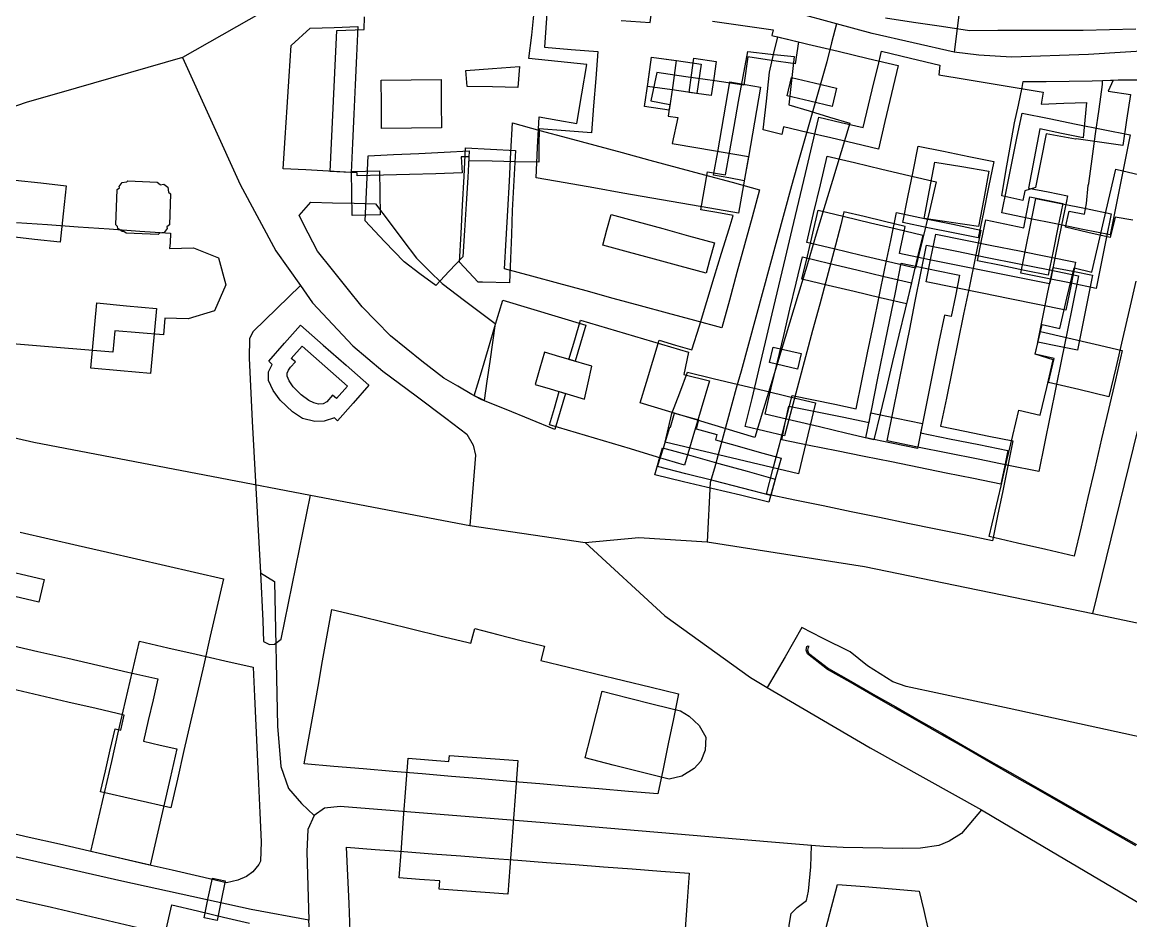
# Model space of a CAD drawing. Header units: metres. Extents: x 2534007 to 2539113, y 1151834 to 1154458.
# Drawn here: x 2538199.9 to 2538377.9, y 1152257.1 to 1152401.4 of the extents above; entities that cross this region are included whole.
import ezdxf

# ---------------------------------------------------------------- set-up
doc = ezdxf.new("R2010")
doc.units = ezdxf.units.M
doc.layers.add('Buildings', color=7, linetype='Continuous')
doc.layers.add('Roads', color=7, linetype='Continuous')

msp = doc.modelspace()

# ---------------------------------------------------------------- linework, layer by layer
at = {"layer": 'Buildings'}
for points in [[(2538284.136, 1152403.596), (2538283.936, 1152400.494), (2538283.735, 1152397.391), (2538288.02, 1152397.051), (2538292.305, 1152396.711), (2538291.959, 1152392.355), (2538291.612, 1152387.999), (2538291.266, 1152383.643), (2538287.075, 1152383.975), (2538282.884, 1152384.306), (2538282.838, 1152381.63), (2538282.791, 1152378.953), (2538279.068, 1152379.017), (2538275.346, 1152379.082), (2538271.623, 1152379.146), (2538271.606, 1152379.811), (2538270.321, 1152379.775), (2538270.5, 1152377.203), (2538266.287, 1152377.085), (2538262.074, 1152376.967), (2538257.861, 1152376.848), (2538253.648, 1152376.73), (2538253.67, 1152377.231), (2538249.325, 1152377.438), (2538249.54, 1152381.971), (2538249.754, 1152386.503), (2538249.969, 1152391.036), (2538250.183, 1152395.568), (2538250.398, 1152400.101), (2538254.761, 1152400.228), (2538254.853, 1152402.251)], [(2538296.023, 1152401.677), (2538300.695, 1152401.392), (2538300.919, 1152402.965)], [(2538310.675, 1152401.575), (2538315.552, 1152400.88), (2538320.43, 1152400.185), (2538320.213, 1152399.278), (2538324.494, 1152398.261), (2538323.99, 1152394.73), (2538320.175, 1152395.286), (2538316.361, 1152395.842), (2538315.719, 1152391.324), (2538311.057, 1152391.988), (2538306.395, 1152392.653), (2538301.733, 1152393.317), (2538300.797, 1152388.815), (2538303.865, 1152388.177), (2538303.598, 1152386.312), (2538305.106, 1152386.096), (2538304.247, 1152381.964), (2538308.324, 1152381.251), (2538312.402, 1152380.538), (2538316.479, 1152379.825), (2538315.685, 1152375.28), (2538314.89, 1152370.735), (2538310.245, 1152371.547), (2538305.599, 1152372.36), (2538300.954, 1152373.172), (2538296.308, 1152373.985), (2538291.663, 1152374.797), (2538287.017, 1152375.61), (2538282.372, 1152376.422), (2538282.616, 1152381.307), (2538282.859, 1152386.193), (2538285.877, 1152385.682), (2538288.894, 1152385.172), (2538289.719, 1152389.888), (2538290.544, 1152394.604), (2538285.885, 1152395.086), (2538281.225, 1152395.568), (2538281.675, 1152399.31), (2538282.008, 1152402.531)], [(2538378.648, 1152400.271), (2538374.418, 1152400.187), (2538370.188, 1152400.103), (2538365.626, 1152400.089), (2538361.064, 1152400.074), (2538356.502, 1152400.06), (2538351.94, 1152400.045), (2538347.452, 1152400.713), (2538342.963, 1152401.38), (2538338.475, 1152402.048)], [(2538378.167, 1152369.622), (2538375.329, 1152370.132), (2538374.557, 1152366.834), (2538370.969, 1152367.674), (2538367.381, 1152368.513), (2538367.977, 1152371.062), (2538370.415, 1152370.583), (2538370.749, 1152372.289), (2538371.028, 1152375.192), (2538371.091, 1152375.512), (2538371.644, 1152379.489), (2538372.197, 1152383.465), (2538372.749, 1152387.442), (2538373.302, 1152391.419), (2538373.305, 1152392.049), (2538375.848, 1152392.143), (2538380.23, 1152392.15)], [(2538378.675, 1152359.818), (2538377.59, 1152355.186), (2538376.506, 1152350.554), (2538375.421, 1152345.921), (2538374.337, 1152341.289), (2538369.494, 1152342.426), (2538364.651, 1152343.563), (2538365.549, 1152347.396), (2538362.499, 1152348.11), (2538363.042, 1152350.427), (2538363.642, 1152352.887), (2538366.464, 1152352.226), (2538367.603, 1152357.09), (2538368.741, 1152361.955), (2538371.591, 1152361.288), (2538372.558, 1152365.419), (2538373.526, 1152369.55), (2538374.493, 1152373.68), (2538375.46, 1152377.811), (2538380.231, 1152376.694)], [(2538198.981, 1152369.269), (2538203.926, 1152368.922), (2538208.871, 1152368.575), (2538213.816, 1152368.229), (2538218.761, 1152367.882), (2538223.706, 1152367.535), (2538223.605, 1152365.989), (2538223.605, 1152365.989), (2538223.534, 1152365.093), (2538227.389, 1152365.18), (2538231.4, 1152363.566), (2538232.558, 1152359.261), (2538230.723, 1152355.069), (2538226.518, 1152353.793), (2538222.748, 1152353.873), (2538222.563, 1152351.226), (2538218.647, 1152351.543), (2538214.73, 1152351.86), (2538214.446, 1152348.411), (2538209.927, 1152348.785), (2538205.407, 1152349.16), (2538200.888, 1152349.534), (2538196.368, 1152349.908)], [(2538199.567, 1152319.547), (2538204.227, 1152318.474), (2538208.887, 1152317.402), (2538213.547, 1152316.329), (2538218.208, 1152315.256), (2538222.868, 1152314.183), (2538227.528, 1152313.111), (2538232.188, 1152312.038), (2538232.188, 1152312.038), (2538231.13, 1152307.442), (2538230.072, 1152302.846), (2538229.014, 1152298.25), (2538227.956, 1152293.654), (2538226.898, 1152289.057), (2538225.84, 1152284.461), (2538224.782, 1152279.865), (2538223.724, 1152275.269), (2538219.967, 1152276.134), (2538216.211, 1152276.998), (2538212.454, 1152277.863), (2538213.229, 1152281.23), (2538214.004, 1152284.598), (2538214.779, 1152287.965), (2538215.708, 1152287.751), (2538216.266, 1152290.175), (2538211.729, 1152291.219), (2538207.192, 1152292.264), (2538202.656, 1152293.308), (2538198.119, 1152294.353)], [(2538197.569, 1152301.508), (2538202.387, 1152300.399), (2538207.205, 1152299.29), (2538212.023, 1152298.181), (2538216.841, 1152297.072), (2538221.659, 1152295.963), (2538220.891, 1152292.629), (2538220.124, 1152289.295), (2538219.356, 1152285.961), (2538222.034, 1152285.345), (2538224.711, 1152284.729), (2538224.711, 1152284.729), (2538223.637, 1152280.063), (2538222.563, 1152275.397), (2538221.488, 1152270.73), (2538220.414, 1152266.064), (2538215.558, 1152267.182), (2538210.701, 1152268.3), (2538205.845, 1152269.418), (2538200.989, 1152270.536), (2538196.133, 1152271.654)], [(2538378.675, 1152269.178), (2538374.778, 1152271.407), (2538370.881, 1152273.636), (2538366.984, 1152275.864), (2538363.087, 1152278.093), (2538359.19, 1152280.322), (2538355.293, 1152282.551), (2538351.396, 1152284.779), (2538347.499, 1152287.008), (2538343.602, 1152289.237), (2538339.996, 1152291.302), (2538336.39, 1152293.366), (2538332.783, 1152295.431), (2538329.177, 1152297.495), (2538325.958, 1152299.996), (2538325.743, 1152300.579), (2538325.836, 1152301.163), (2538326.053, 1152301.292), (2538326.161, 1152301.112), (2538326.028, 1152301.033), (2538325.958, 1152300.601), (2538326.134, 1152300.125), (2538329.294, 1152297.669), (2538332.897, 1152295.607), (2538336.5, 1152293.544), (2538340.103, 1152291.482), (2538343.706, 1152289.419), (2538347.6, 1152287.192), (2538351.494, 1152284.965), (2538355.387, 1152282.738), (2538359.281, 1152280.511), (2538363.175, 1152278.284), (2538367.069, 1152276.057), (2538370.962, 1152273.83), (2538374.856, 1152271.603), (2538378.75, 1152269.376)], [(2538252.543, 1152255.406), (2538252.344, 1152259.919), (2538252.145, 1152264.433), (2538251.946, 1152268.946), (2538256.532, 1152268.598), (2538261.118, 1152268.251), (2538265.704, 1152267.903), (2538270.289, 1152267.555), (2538274.875, 1152267.208), (2538279.461, 1152266.86), (2538284.047, 1152266.512), (2538288.633, 1152266.165), (2538293.219, 1152265.817), (2538297.804, 1152265.469), (2538302.39, 1152265.122), (2538306.976, 1152264.774), (2538306.976, 1152264.774), (2538306.637, 1152260.304), (2538306.298, 1152255.833)], [(2538328.326, 1152253.6), (2538329.539, 1152258.291), (2538330.753, 1152262.981), (2538335.136, 1152262.619), (2538339.518, 1152262.256), (2538343.901, 1152261.894), (2538344.613, 1152258.795), (2538345.324, 1152255.696)], [(2538195.444, 1152261.428), (2538200.005, 1152260.366), (2538204.566, 1152259.305), (2538209.127, 1152258.244), (2538213.689, 1152257.182), (2538218.25, 1152256.121)], [(2538222.811, 1152255.059), (2538223.886, 1152259.68), (2538228.044, 1152258.712), (2538232.203, 1152257.744), (2538236.361, 1152256.776)]]:
    msp.add_lwpolyline(points, dxfattribs=at)
for points in [[(2538253.781, 1152400.714), (2538253.559, 1152396.028), (2538253.338, 1152391.342), (2538253.116, 1152386.655), (2538252.895, 1152381.969), (2538252.673, 1152377.283), (2538249.045, 1152377.485), (2538245.418, 1152377.686), (2538241.79, 1152377.888), (2538242.104, 1152382.836), (2538242.418, 1152387.784), (2538242.731, 1152392.732), (2538243.045, 1152397.68), (2538246.09, 1152400.441), (2538249.936, 1152400.578), (2538253.781, 1152400.714)], [(2538340.519, 1152394.449), (2538339.454, 1152389.971), (2538338.388, 1152385.493), (2538337.323, 1152381.015), (2538333.52, 1152381.919), (2538329.717, 1152382.824), (2538325.913, 1152383.728), (2538322.11, 1152384.632), (2538321.818, 1152383.398), (2538318.835, 1152384.108), (2538319.34, 1152388.756), (2538319.845, 1152393.403), (2538320.516, 1152396.225), (2538321.187, 1152399.047), (2538326.02, 1152397.898), (2538330.853, 1152396.748), (2538335.686, 1152395.599), (2538340.519, 1152394.449)], [(2538332.74, 1152385.198), (2538331.355, 1152380.609), (2538329.97, 1152376.021), (2538328.585, 1152371.432), (2538327.2, 1152366.844), (2538325.815, 1152362.255), (2538324.429, 1152357.667), (2538323.044, 1152353.078), (2538321.659, 1152348.49), (2538320.274, 1152343.901), (2538318.889, 1152339.313), (2538317.504, 1152334.724), (2538312.904, 1152336.113), (2538308.304, 1152337.501), (2538303.703, 1152338.89), (2538299.103, 1152340.278), (2538300.117, 1152343.637), (2538301.131, 1152346.997), (2538302.145, 1152350.356), (2538304.773, 1152349.572), (2538307.401, 1152348.789), (2538308.591, 1152352.676), (2538309.78, 1152356.563), (2538310.97, 1152360.451), (2538312.159, 1152364.338), (2538313.349, 1152368.225), (2538314.009, 1152370.381), (2538311.409, 1152370.836), (2538308.809, 1152371.291), (2538309.344, 1152374.344), (2538309.878, 1152377.398), (2538312.796, 1152376.886), (2538313.476, 1152380.774), (2538314.156, 1152384.661), (2538314.891, 1152388.678), (2538315.625, 1152392.694), (2538316.36, 1152396.711), (2538320.083, 1152396.303), (2538323.805, 1152395.894), (2538323.366, 1152392.027), (2538322.926, 1152388.16), (2538326.197, 1152387.173), (2538329.469, 1152386.185), (2538332.74, 1152385.198)], [(2538304.874, 1152395.249), (2538304.307, 1152391.275), (2538303.74, 1152387.301), (2538299.795, 1152387.865), (2538300.362, 1152391.838), (2538300.929, 1152395.811), (2538304.874, 1152395.249)], [(2538308.858, 1152394.681), (2538308.185, 1152389.965), (2538304.221, 1152390.531), (2538300.256, 1152391.096), (2538300.93, 1152395.811), (2538304.894, 1152395.246), (2538308.858, 1152394.681)], [(2538311.284, 1152395.115), (2538310.894, 1152392.375), (2538310.503, 1152389.634), (2538306.929, 1152390.144), (2538307.32, 1152392.885), (2538307.711, 1152395.625), (2538311.284, 1152395.115)], [(2538363.789, 1152390.204), (2538363.466, 1152388.241), (2538367.1, 1152388.391), (2538370.734, 1152388.54), (2538370.469, 1152385.704), (2538370.203, 1152382.869), (2538366.727, 1152383.57), (2538363.251, 1152384.271), (2538362.344, 1152379.528), (2538361.438, 1152374.785), (2538364.558, 1152374.155), (2538367.678, 1152373.525), (2538367.511, 1152372.703), (2538366.671, 1152368.539), (2538365.83, 1152364.374), (2538364.99, 1152360.21), (2538364.824, 1152359.388), (2538360.003, 1152360.361), (2538355.182, 1152361.334), (2538350.362, 1152362.307), (2538345.541, 1152363.28), (2538340.72, 1152364.253), (2538340.886, 1152365.076), (2538341.603, 1152368.633), (2538338.328, 1152369.412), (2538335.053, 1152370.192), (2538331.778, 1152370.971), (2538331.275, 1152368.856), (2538330.151, 1152364.624), (2538329.026, 1152360.392), (2538327.901, 1152356.16), (2538326.777, 1152351.928), (2538325.653, 1152347.696), (2538324.528, 1152343.464), (2538323.404, 1152339.232), (2538322.279, 1152335), (2538319.122, 1152335.752), (2538315.964, 1152336.503), (2538317.039, 1152341.019), (2538318.113, 1152345.535), (2538319.188, 1152350.051), (2538320.263, 1152354.567), (2538321.337, 1152359.083), (2538322.412, 1152363.599), (2538323.486, 1152368.115), (2538324.561, 1152372.631), (2538325.636, 1152377.147), (2538326.71, 1152381.663), (2538327.785, 1152386.179), (2538331.347, 1152385.331), (2538334.908, 1152384.483), (2538335.764, 1152388.079), (2538336.62, 1152391.676), (2538337.223, 1152394.211), (2538337.826, 1152396.745), (2538342.5, 1152395.633), (2538347.174, 1152394.52), (2538347.05, 1152392.956), (2538351.235, 1152392.268), (2538355.42, 1152391.58), (2538359.604, 1152390.892), (2538363.789, 1152390.204)], [(2538279.695, 1152394.303), (2538279.443, 1152390.953), (2538275.372, 1152391.024), (2538271.3, 1152391.094), (2538271.11, 1152393.668), (2538275.403, 1152393.986), (2538279.695, 1152394.303)], [(2538267.193, 1152384.44), (2538262.386, 1152384.399), (2538257.579, 1152384.358), (2538257.546, 1152388.245), (2538257.513, 1152392.131), (2538262.319, 1152392.173), (2538267.125, 1152392.214), (2538267.159, 1152388.327), (2538267.193, 1152384.44)], [(2538330.606, 1152390.796), (2538329.91, 1152387.871), (2538326.296, 1152388.73), (2538322.683, 1152389.59), (2538323.379, 1152392.516), (2538326.993, 1152391.656), (2538330.606, 1152390.796)], [(2538377.783, 1152389.807), (2538377.174, 1152385.701), (2538376.565, 1152381.594), (2538372.828, 1152382.149), (2538369.091, 1152382.703), (2538368.99, 1152382.629), (2538364.253, 1152383.476), (2538363.406, 1152379.17), (2538362.559, 1152374.864), (2538360.842, 1152374.355), (2538360.526, 1152372.786), (2538357.12, 1152373.551), (2538357.806, 1152377.446), (2538358.491, 1152381.342), (2538359.177, 1152385.237), (2538359.802, 1152388.083), (2538360.427, 1152390.929), (2538360.568, 1152391.874), (2538364.254, 1152391.912), (2538367.941, 1152391.95), (2538371.627, 1152391.988), (2538375.044, 1152392.114), (2538374.226, 1152390.334), (2538377.783, 1152389.807)], [(2538318.429, 1152390.972), (2538317.773, 1152387.221), (2538317.117, 1152383.47), (2538316.461, 1152379.719), (2538315.805, 1152375.968), (2538313.342, 1152376.399), (2538310.879, 1152376.829), (2538311.535, 1152380.58), (2538312.191, 1152384.331), (2538312.846, 1152388.081), (2538313.502, 1152391.832), (2538315.966, 1152391.402), (2538318.429, 1152390.972)], [(2538377.751, 1152383.308), (2538376.942, 1152379.301), (2538376.134, 1152375.294), (2538375.325, 1152371.287), (2538374.516, 1152367.28), (2538370.175, 1152368.156), (2538365.833, 1152369.033), (2538361.492, 1152369.909), (2538357.151, 1152370.785), (2538357.96, 1152374.792), (2538358.769, 1152378.799), (2538359.577, 1152382.806), (2538360.386, 1152386.813), (2538364.727, 1152385.937), (2538369.068, 1152385.061), (2538373.41, 1152384.184), (2538377.751, 1152383.308)], [(2538318.246, 1152374.523), (2538317.039, 1152370.085), (2538315.831, 1152365.646), (2538314.624, 1152361.208), (2538313.416, 1152356.769), (2538312.209, 1152352.331), (2538307.849, 1152353.517), (2538303.489, 1152354.703), (2538299.129, 1152355.889), (2538294.769, 1152357.075), (2538290.409, 1152358.261), (2538286.049, 1152359.447), (2538281.689, 1152360.633), (2538277.329, 1152361.819), (2538277.582, 1152366.501), (2538277.835, 1152371.184), (2538278.089, 1152375.866), (2538278.342, 1152380.549), (2538278.595, 1152385.231), (2538283.001, 1152384.041), (2538287.406, 1152382.851), (2538291.812, 1152381.662), (2538296.218, 1152380.472), (2538300.623, 1152379.282), (2538305.029, 1152378.092), (2538309.435, 1152376.903), (2538313.84, 1152375.713), (2538318.246, 1152374.523)], [(2538278.557, 1152371.206), (2538278.402, 1152367.327), (2538278.246, 1152363.448), (2538278.091, 1152359.569), (2538273.747, 1152359.654), (2538273.051, 1152359.691), (2538270.077, 1152362.877), (2538270.322, 1152367.465), (2538270.567, 1152372.052), (2538270.812, 1152376.64), (2538271.057, 1152381.227), (2538275.061, 1152381.014), (2538279.066, 1152380.8), (2538278.811, 1152376.003), (2538278.557, 1152371.206)], [(2538355.864, 1152379.04), (2538355.029, 1152374.949), (2538354.194, 1152370.859), (2538353.359, 1152366.768), (2538349.316, 1152367.593), (2538345.274, 1152368.419), (2538341.231, 1152369.244), (2538342.067, 1152373.335), (2538342.902, 1152377.425), (2538343.738, 1152381.516), (2538347.78, 1152380.691), (2538351.822, 1152379.865), (2538355.864, 1152379.04)], [(2538270.605, 1152363.716), (2538268.44, 1152361.423), (2538266.274, 1152359.13), (2538263.733, 1152361.028), (2538261.192, 1152362.925), (2538258.064, 1152366.226), (2538254.935, 1152369.526), (2538255.095, 1152373.003), (2538255.254, 1152376.481), (2538255.414, 1152379.958), (2538259.475, 1152380.157), (2538263.536, 1152380.357), (2538267.596, 1152380.556), (2538271.657, 1152380.755), (2538271.394, 1152376.495), (2538271.131, 1152372.236), (2538270.868, 1152367.976), (2538270.605, 1152363.716)], [(2538346.609, 1152375.76), (2538345.509, 1152371.138), (2538344.409, 1152366.517), (2538343.309, 1152361.895), (2538338.939, 1152362.935), (2538334.57, 1152363.975), (2538330.2, 1152365.014), (2538325.83, 1152366.054), (2538326.93, 1152370.676), (2538328.03, 1152375.297), (2538329.13, 1152379.919), (2538333.5, 1152378.879), (2538337.87, 1152377.84), (2538342.239, 1152376.8), (2538346.609, 1152375.76)], [(2538355.075, 1152377.493), (2538354.233, 1152373.046), (2538353.39, 1152368.599), (2538349.035, 1152369.25), (2538344.68, 1152369.901), (2538345.523, 1152374.431), (2538346.366, 1152378.961), (2538350.721, 1152378.227), (2538355.075, 1152377.493)], [(2538206.93, 1152375.161), (2538206.44, 1152370.629), (2538205.949, 1152366.096), (2538201.869, 1152366.538), (2538197.789, 1152366.98), (2538198.28, 1152371.513), (2538198.77, 1152376.045), (2538202.85, 1152375.603), (2538206.93, 1152375.161)], [(2538222.018, 1152375.359), (2538222.05, 1152375.321), (2538222.588, 1152375.409), (2538223.25, 1152374.93), (2538223.383, 1152374.15), (2538223.694, 1152373.855), (2538223.503, 1152368.9), (2538223.088, 1152368.543), (2538223.126, 1152368.301), (2538222.648, 1152367.639), (2538221.911, 1152367.516), (2538221.7, 1152367.353), (2538219.136, 1152367.452), (2538216.571, 1152367.55), (2538216.204, 1152367.829), (2538216.11, 1152367.835), (2538215.899, 1152367.803), (2538215.236, 1152368.281), (2538215.173, 1152368.636), (2538214.915, 1152368.856), (2538215.024, 1152371.693), (2538215.134, 1152374.531), (2538215.48, 1152374.82), (2538215.451, 1152375.009), (2538215.93, 1152375.671), (2538216.611, 1152375.783), (2538216.659, 1152375.8), (2538216.824, 1152375.931), (2538221.57, 1152375.75), (2538222.018, 1152375.359)], [(2538257.346, 1152370.473), (2538252.866, 1152370.39), (2538252.8, 1152373.929), (2538252.735, 1152377.467), (2538257.214, 1152377.55), (2538257.28, 1152374.012), (2538257.346, 1152370.473)], [(2538274.933, 1152346.919), (2538274.487, 1152343.8), (2538274.041, 1152340.68), (2538272.085, 1152341.621), (2538269.835, 1152342.95), (2538267.584, 1152344.279), (2538264.036, 1152346.973), (2538261.513, 1152349.021), (2538258.99, 1152351.069), (2538256.723, 1152353.392), (2538254.456, 1152355.714), (2538252.065, 1152358.696), (2538249.675, 1152361.679), (2538247.284, 1152364.661), (2538245.802, 1152367.531), (2538244.32, 1152370.4), (2538246.228, 1152372.513), (2538249.692, 1152372.425), (2538253.155, 1152372.337), (2538256.619, 1152372.249), (2538258.798, 1152369.344), (2538260.977, 1152366.439), (2538263.156, 1152363.534), (2538265.217, 1152361.502), (2538267.278, 1152359.47), (2538270.894, 1152356.732), (2538274.51, 1152353.993), (2538275.805, 1152353.061), (2538275.369, 1152349.99), (2538274.933, 1152346.919)], [(2538366.922, 1152372.312), (2538366.148, 1152368.474), (2538365.373, 1152364.637), (2538364.599, 1152360.799), (2538360.81, 1152361.564), (2538357.021, 1152362.329), (2538353.232, 1152363.094), (2538353.894, 1152366.375), (2538354.556, 1152369.656), (2538357.611, 1152369.04), (2538360.665, 1152368.424), (2538361.165, 1152370.898), (2538361.664, 1152373.372), (2538364.293, 1152372.842), (2538366.922, 1152372.312)], [(2538374.719, 1152370.661), (2538373.913, 1152366.667), (2538373.106, 1152362.673), (2538372.3, 1152358.679), (2538368.258, 1152359.495), (2538364.215, 1152360.31), (2538360.173, 1152361.126), (2538360.979, 1152365.12), (2538361.785, 1152369.115), (2538362.591, 1152373.109), (2538366.634, 1152372.293), (2538370.676, 1152371.477), (2538374.719, 1152370.661)], [(2538310.24, 1152363.171), (2538309.673, 1152361.098), (2538305.522, 1152362.229), (2538301.371, 1152363.361), (2538297.22, 1152364.492), (2538293.069, 1152365.623), (2538293.737, 1152368.076), (2538294.406, 1152370.529), (2538298.557, 1152369.398), (2538302.708, 1152368.267), (2538306.859, 1152367.135), (2538311.01, 1152366.004), (2538310.24, 1152363.171)], [(2538353.79, 1152368.049), (2538352.864, 1152363.552), (2538351.939, 1152359.055), (2538351.013, 1152354.558), (2538350.087, 1152350.06), (2538349.161, 1152345.563), (2538348.236, 1152341.066), (2538347.31, 1152336.569), (2538351.186, 1152335.771), (2538355.061, 1152334.974), (2538358.937, 1152334.176), (2538358.112, 1152330.17), (2538357.288, 1152326.164), (2538356.464, 1152322.157), (2538355.639, 1152318.151), (2538351.106, 1152319.084), (2538346.574, 1152320.017), (2538342.041, 1152320.95), (2538337.509, 1152321.883), (2538332.976, 1152322.816), (2538328.443, 1152323.749), (2538323.911, 1152324.682), (2538319.378, 1152325.615), (2538320.406, 1152329.579), (2538321.435, 1152333.544), (2538322.464, 1152337.508), (2538323.492, 1152341.472), (2538326.911, 1152340.768), (2538330.331, 1152340.064), (2538333.75, 1152339.36), (2538334.676, 1152343.857), (2538335.601, 1152348.354), (2538336.527, 1152352.851), (2538337.453, 1152357.349), (2538338.379, 1152361.846), (2538339.304, 1152366.343), (2538340.23, 1152370.84), (2538344.75, 1152369.91), (2538349.27, 1152368.979), (2538353.79, 1152368.049)], [(2538344.449, 1152367.218), (2538343.573, 1152363.535), (2538342.696, 1152359.853), (2538341.82, 1152356.17), (2538337.627, 1152357.168), (2538333.435, 1152358.165), (2538329.242, 1152359.163), (2538325.049, 1152360.16), (2538325.925, 1152363.843), (2538326.802, 1152367.526), (2538327.678, 1152371.209), (2538331.871, 1152370.211), (2538336.064, 1152369.214), (2538340.256, 1152368.216), (2538344.449, 1152367.218)], [(2538368.983, 1152362.868), (2538368.207, 1152359.025), (2538367.431, 1152355.181), (2538362.943, 1152356.087), (2538358.455, 1152356.993), (2538353.967, 1152357.898), (2538349.479, 1152358.804), (2538344.991, 1152359.71), (2538345.767, 1152363.553), (2538346.543, 1152367.396), (2538351.031, 1152366.49), (2538355.519, 1152365.585), (2538360.007, 1152364.679), (2538364.495, 1152363.774), (2538368.983, 1152362.868)], [(2538369.431, 1152360.705), (2538368.525, 1152356.215), (2538367.618, 1152351.724), (2538366.712, 1152347.234), (2538365.805, 1152342.744), (2538364.899, 1152338.254), (2538363.992, 1152333.763), (2538363.086, 1152329.273), (2538358.214, 1152330.256), (2538353.342, 1152331.24), (2538348.469, 1152332.223), (2538343.597, 1152333.207), (2538338.725, 1152334.19), (2538339.631, 1152338.68), (2538340.538, 1152343.171), (2538341.444, 1152347.661), (2538342.35, 1152352.152), (2538343.256, 1152356.642), (2538344.163, 1152361.133), (2538345.069, 1152365.623), (2538349.941, 1152364.639), (2538354.814, 1152363.656), (2538359.686, 1152362.672), (2538364.559, 1152361.689), (2538369.431, 1152360.705)], [(2538342.621, 1152359.565), (2538341.621, 1152355.361), (2538340.62, 1152351.157), (2538339.62, 1152346.953), (2538338.62, 1152342.748), (2538337.619, 1152338.544), (2538336.619, 1152334.34), (2538332.248, 1152335.38), (2538327.877, 1152336.42), (2538323.506, 1152337.46), (2538319.135, 1152338.5), (2538320.136, 1152342.704), (2538321.136, 1152346.908), (2538322.137, 1152351.113), (2538323.137, 1152355.317), (2538324.138, 1152359.521), (2538325.138, 1152363.725), (2538329.509, 1152362.685), (2538333.88, 1152361.645), (2538338.25, 1152360.605), (2538342.621, 1152359.565)], [(2538350.361, 1152360.815), (2538349.689, 1152357.494), (2538349.016, 1152354.173), (2538347.919, 1152354.395), (2538347.052, 1152350.112), (2538346.185, 1152345.829), (2538345.317, 1152341.547), (2538344.45, 1152337.264), (2538343.583, 1152332.981), (2538339.45, 1152333.818), (2538335.316, 1152334.655), (2538336.263, 1152339.331), (2538337.21, 1152344.007), (2538338.158, 1152348.683), (2538339.105, 1152353.358), (2538340.052, 1152358.034), (2538340.999, 1152362.71), (2538345.132, 1152361.873), (2538349.264, 1152361.036), (2538350.361, 1152360.815)], [(2538371.7, 1152360.774), (2538370.89, 1152356.763), (2538370.081, 1152352.751), (2538369.271, 1152348.74), (2538366.102, 1152349.38), (2538362.933, 1152350.019), (2538363.742, 1152354.03), (2538364.552, 1152358.042), (2538365.361, 1152362.053), (2538368.531, 1152361.414), (2538371.7, 1152360.774)], [(2538221.44, 1152355.455), (2538221.12, 1152351.969), (2538220.799, 1152348.484), (2538220.479, 1152344.998), (2538215.68, 1152345.439), (2538210.88, 1152345.879), (2538211.2, 1152349.365), (2538211.52, 1152352.85), (2538211.84, 1152356.336), (2538216.64, 1152355.895), (2538221.44, 1152355.455)], [(2538290.384, 1152352.783), (2538289.518, 1152349.88), (2538288.651, 1152346.976), (2538286.201, 1152347.707), (2538283.75, 1152348.438), (2538282.977, 1152345.847), (2538282.204, 1152343.255), (2538284.655, 1152342.524), (2538287.106, 1152341.794), (2538286.248, 1152338.914), (2538285.389, 1152336.034), (2538281.475, 1152337.621), (2538277.56, 1152339.209), (2538273.646, 1152340.796), (2538272.445, 1152341.431), (2538273.589, 1152345.266), (2538274.732, 1152349.1), (2538275.876, 1152352.935), (2538277.019, 1152356.769), (2538281.474, 1152355.44), (2538285.929, 1152354.112), (2538290.384, 1152352.783)], [(2538239.433, 1152345.258), (2538239.986, 1152346.474), (2538239.47, 1152347.016), (2538242.004, 1152349.905), (2538244.538, 1152352.793), (2538248.209, 1152349.572), (2538251.88, 1152346.351), (2538255.551, 1152343.13), (2538253.033, 1152340.26), (2538250.515, 1152337.39), (2538249.999, 1152337.865), (2538248.363, 1152337.365), (2538246.874, 1152337.32), (2538244.899, 1152337.805), (2538243.294, 1152338.861), (2538241.276, 1152340.713), (2538240.19, 1152342.263), (2538239.439, 1152343.891), (2538239.433, 1152345.258)], [(2538310.239, 1152343.836), (2538308.894, 1152339.325), (2538307.549, 1152334.815), (2538306.204, 1152330.304), (2538301.866, 1152331.597), (2538297.529, 1152332.89), (2538293.191, 1152334.184), (2538288.854, 1152335.477), (2538284.516, 1152336.77), (2538285.31, 1152339.432), (2538286.103, 1152342.094), (2538290.161, 1152340.883), (2538290.743, 1152343.531), (2538291.325, 1152346.178), (2538287.648, 1152347.275), (2538288.59, 1152350.435), (2538289.531, 1152353.595), (2538293.853, 1152352.307), (2538298.175, 1152351.018), (2538302.498, 1152349.73), (2538306.82, 1152348.441), (2538306.085, 1152344.824), (2538310.239, 1152343.836)], [(2538376.483, 1152348.69), (2538375.379, 1152343.973), (2538374.274, 1152339.255), (2538373.17, 1152334.538), (2538372.065, 1152329.82), (2538370.961, 1152325.103), (2538369.856, 1152320.385), (2538368.752, 1152315.668), (2538364.21, 1152316.731), (2538359.668, 1152317.794), (2538355.126, 1152318.857), (2538356.076, 1152322.912), (2538357.025, 1152326.968), (2538357.975, 1152331.023), (2538358.924, 1152335.079), (2538359.874, 1152339.134), (2538363.314, 1152338.329), (2538364.35, 1152342.754), (2538365.386, 1152347.179), (2538362.496, 1152348.092), (2538363.374, 1152351.759), (2538367.744, 1152350.736), (2538372.113, 1152349.713), (2538376.483, 1152348.69)], [(2538252.103, 1152342.964), (2538250.343, 1152341.02), (2538249.708, 1152341.509), (2538248.769, 1152340.485), (2538248.185, 1152340.163), (2538247.42, 1152340.068), (2538246.705, 1152340.278), (2538245.901, 1152340.685), (2538244.665, 1152341.563), (2538243.391, 1152342.861), (2538242.719, 1152343.844), (2538242.433, 1152344.568), (2538242.436, 1152345.085), (2538242.615, 1152345.521), (2538242.944, 1152346.005), (2538243.755, 1152346.871), (2538243.076, 1152347.439), (2538244.823, 1152349.408), (2538248.463, 1152346.186), (2538252.103, 1152342.964)], [(2538324.922, 1152348.194), (2538324.334, 1152345.725), (2538319.857, 1152346.79), (2538320.445, 1152349.259), (2538324.922, 1152348.194)], [(2538327.225, 1152340.309), (2538326.318, 1152336.497), (2538325.411, 1152332.686), (2538324.504, 1152328.874), (2538320.22, 1152329.893), (2538315.936, 1152330.913), (2538311.652, 1152331.932), (2538307.368, 1152332.952), (2538303.084, 1152333.971), (2538304.183, 1152338.586), (2538305.427, 1152341.893), (2538306.671, 1152345.199), (2538310.782, 1152344.221), (2538314.893, 1152343.243), (2538319.003, 1152342.265), (2538323.114, 1152341.287), (2538327.225, 1152340.309)], [(2538308.45, 1152337.56), (2538308.054, 1152336.139), (2538311.397, 1152335.207), (2538311.159, 1152334.354), (2538314.677, 1152333.372), (2538318.196, 1152332.391), (2538321.714, 1152331.409), (2538320.881, 1152328.423), (2538320.048, 1152325.437), (2538315.506, 1152326.593), (2538310.963, 1152327.75), (2538306.421, 1152328.906), (2538301.878, 1152330.062), (2538302.873, 1152333.225), (2538303.868, 1152336.388), (2538303.942, 1152336.367), (2538304.577, 1152338.641), (2538308.45, 1152337.56)], [(2538322.933, 1152339.773), (2538327.23, 1152338.902), (2538331.527, 1152338.032), (2538335.824, 1152337.161), (2538336.129, 1152338.669), (2538340.262, 1152337.832), (2538344.395, 1152336.995), (2538344.09, 1152335.488), (2538348.76, 1152334.542), (2538353.429, 1152333.597), (2538358.099, 1152332.651), (2538357.551, 1152329.946), (2538357.003, 1152327.24), (2538352.607, 1152328.13), (2538348.211, 1152329.02), (2538343.815, 1152329.91), (2538339.42, 1152330.8), (2538335.024, 1152331.691), (2538330.628, 1152332.581), (2538326.232, 1152333.471), (2538321.836, 1152334.361), (2538322.384, 1152337.067), (2538322.933, 1152339.773)], [(2538301.457, 1152328.723), (2538302.675, 1152333.09), (2538307.2, 1152331.828), (2538311.725, 1152330.566), (2538316.249, 1152329.303), (2538320.774, 1152328.041), (2538319.735, 1152324.368), (2538315.166, 1152325.457), (2538310.596, 1152326.546), (2538306.026, 1152327.634), (2538301.457, 1152328.723)], [(2538203.394, 1152311.943), (2538202.556, 1152308.303), (2538198.687, 1152309.193), (2538194.818, 1152310.084), (2538190.948, 1152310.975), (2538187.079, 1152311.865), (2538187.916, 1152315.505), (2538191.786, 1152314.615), (2538195.655, 1152313.724), (2538199.525, 1152312.833), (2538203.394, 1152311.943)], [(2538271.236, 1152301.854), (2538271.916, 1152301.688), (2538272.515, 1152304.051), (2538276.243, 1152303.106), (2538279.971, 1152302.161), (2538283.699, 1152301.216), (2538283.125, 1152298.953), (2538287.552, 1152297.873), (2538291.978, 1152296.793), (2538296.405, 1152295.714), (2538300.831, 1152294.634), (2538305.258, 1152293.554), (2538304.425, 1152289.544), (2538303.591, 1152285.534), (2538302.758, 1152281.524), (2538301.924, 1152277.514), (2538297.194, 1152277.915), (2538292.463, 1152278.317), (2538287.733, 1152278.718), (2538283.003, 1152279.119), (2538278.272, 1152279.52), (2538273.542, 1152279.921), (2538268.812, 1152280.323), (2538264.081, 1152280.724), (2538259.351, 1152281.125), (2538254.621, 1152281.527), (2538249.89, 1152281.928), (2538245.16, 1152282.329), (2538245.897, 1152286.464), (2538246.633, 1152290.598), (2538247.37, 1152294.733), (2538248.106, 1152298.867), (2538248.843, 1152303.002), (2538249.579, 1152307.136), (2538253.91, 1152306.08), (2538258.242, 1152305.023), (2538262.573, 1152303.967), (2538266.905, 1152302.91), (2538271.236, 1152301.854)], [(2538234.491, 1152263.645), (2538232.681, 1152263.24), (2538228.326, 1152264.243), (2538223.971, 1152265.245), (2538219.615, 1152266.248), (2538215.26, 1152267.25), (2538210.905, 1152268.253), (2538212.016, 1152273.08), (2538213.128, 1152277.906), (2538214.239, 1152282.733), (2538215.35, 1152287.56), (2538216.461, 1152292.387), (2538217.573, 1152297.213), (2538218.684, 1152302.04), (2538223.25, 1152300.989), (2538227.816, 1152299.938), (2538232.382, 1152298.887), (2538236.948, 1152297.836), (2538237.163, 1152293.166), (2538237.379, 1152288.496), (2538237.594, 1152283.826), (2538237.809, 1152279.155), (2538238.025, 1152274.485), (2538238.24, 1152269.815), (2538238.118, 1152266.733), (2538237.871, 1152266.154), (2538236.924, 1152264.998), (2538235.898, 1152264.245), (2538234.491, 1152263.645)], [(2538305.748, 1152280.338), (2538303.716, 1152279.873), (2538299.235, 1152281.009), (2538294.755, 1152282.144), (2538290.274, 1152283.28), (2538291.181, 1152286.858), (2538292.087, 1152290.436), (2538292.994, 1152294.014), (2538297.184, 1152292.952), (2538301.374, 1152291.89), (2538305.564, 1152290.828), (2538306.926, 1152289.993), (2538308.556, 1152288.515), (2538309.621, 1152286.6), (2538309.525, 1152284.515), (2538308.798, 1152282.765), (2538307.738, 1152281.586), (2538305.748, 1152280.338)], [(2538279.47, 1152282.85), (2538279.145, 1152278.559), (2538278.819, 1152274.268), (2538278.494, 1152269.976), (2538278.168, 1152265.685), (2538277.843, 1152261.394), (2538274.175, 1152261.671), (2538270.508, 1152261.949), (2538266.84, 1152262.226), (2538266.94, 1152263.538), (2538263.663, 1152263.786), (2538260.386, 1152264.034), (2538260.75, 1152268.831), (2538261.113, 1152273.628), (2538261.477, 1152278.424), (2538261.84, 1152283.221), (2538265.117, 1152282.973), (2538268.394, 1152282.724), (2538268.466, 1152283.684), (2538272.134, 1152283.406), (2538275.802, 1152283.128), (2538279.47, 1152282.85)], [(2538229.082, 1152257.61), (2538229.745, 1152260.806), (2538230.407, 1152264.002), (2538232.477, 1152263.573), (2538231.815, 1152260.377), (2538231.153, 1152257.181), (2538229.082, 1152257.61)]]:
    msp.add_lwpolyline(points, close=True, dxfattribs=at)
at = {"layer": 'Roads'}
for points in [[(2538371.152, 1152431.769), (2538355, 1152428.216), (2538353.769, 1152427.023), (2538352.959, 1152424.341), (2538349.498, 1152396.623)], [(2538330.606, 1152401.158), (2538317.215, 1152404.798), (2538309.386, 1152406.529), (2538302.25, 1152407.499), (2538294.908, 1152407.984), (2538287.148, 1152408.123), (2538265.673, 1152407.638), (2538247.591, 1152407.36)], [(2538247.591, 1152407.36), (2538240.609, 1152404.251), (2538225.608, 1152395.731)], [(2538330.606, 1152401.158), (2538329.821, 1152398.084), (2538329.026, 1152395.046)], [(2538349.498, 1152396.623), (2538336.335, 1152399.601), (2538330.606, 1152401.158)], [(2538393.974, 1152397.661), (2538371.043, 1152396.206), (2538358.711, 1152395.791), (2538353.446, 1152396.138), (2538349.498, 1152396.623)], [(2538371.776, 1152306.48), (2538373.26, 1152312.574), (2538386.184, 1152365.358), (2538393.974, 1152397.661)], [(2538225.608, 1152395.731), (2538208.516, 1152390.824), (2538200.499, 1152388.521), (2538185.576, 1152383.363), (2538164.768, 1152375.533)], [(2538225.608, 1152395.731), (2538234.868, 1152375.359), (2538240.569, 1152364.706), (2538244.545, 1152359.114)], [(2538329.026, 1152395.046), (2538324.239, 1152378.193)], [(2538324.239, 1152378.193), (2538323.384, 1152375.166)], [(2538323.384, 1152375.166), (2538315.318, 1152345.383)], [(2538244.545, 1152359.114), (2538236.932, 1152351.727), (2538236.369, 1152350.649), (2538236.309, 1152347.476)], [(2538244.545, 1152359.114), (2538246.495, 1152356.371), (2538252.934, 1152349.438), (2538257.786, 1152345.376), (2538263.135, 1152341.415), (2538267.89, 1152337.849), (2538271.258, 1152335.274), (2538272.248, 1152333.491), (2538272.644, 1152331.906), (2538271.753, 1152320.615)], [(2538236.309, 1152347.476), (2538236.804, 1152337.36), (2538238.127, 1152312.999)], [(2538315.318, 1152345.383), (2538314.488, 1152342.639)], [(2538165.615, 1152342.08), (2538182.314, 1152338.444), (2538201.728, 1152333.986), (2538231.639, 1152328.241), (2538246.145, 1152325.483)], [(2538314.488, 1152342.639), (2538310.993, 1152329.787)], [(2538310.993, 1152329.787), (2538310.309, 1152327.504)], [(2538310.309, 1152327.504), (2538309.854, 1152317.973)], [(2538238.512, 1152305.277), (2538238.621, 1152301.985), (2538239.576, 1152301.508), (2538240.363, 1152301.568), (2538241.431, 1152302.348), (2538246.145, 1152325.483)], [(2538246.145, 1152325.483), (2538271.753, 1152320.615)], [(2538271.753, 1152320.615), (2538290.236, 1152317.874)], [(2538290.236, 1152317.874), (2538298.856, 1152318.666), (2538309.854, 1152317.973)], [(2538290.236, 1152317.874), (2538303.018, 1152306.084), (2538316.789, 1152296.176), (2538319.468, 1152294.603)], [(2538309.854, 1152317.973), (2538335.118, 1152314.01), (2538371.776, 1152306.48)], [(2538238.127, 1152312.999), (2538240.356, 1152311.63), (2538240.885, 1152288.412)], [(2538238.127, 1152312.999), (2538238.512, 1152305.277)], [(2538371.776, 1152306.48), (2538403.493, 1152299.808)], [(2538386.789, 1152285.035), (2538358.33, 1152291.229), (2538341.77, 1152294.779), (2538339.666, 1152295.503), (2538335.559, 1152298.096), (2538332.784, 1152300.329), (2538328.37, 1152302.504), (2538325.034, 1152304.214), (2538322.388, 1152299.52), (2538319.468, 1152294.603)], [(2538319.468, 1152294.603), (2538336.01, 1152284.881), (2538353.9, 1152274.926)], [(2538240.885, 1152288.412), (2538241.415, 1152281.93), (2538242.605, 1152278.358), (2538244.722, 1152275.977), (2538246.771, 1152274.044)], [(2538245.895, 1152257.229), (2538236.634, 1152258.975), (2538215.891, 1152263.525), (2538141.016, 1152280.493)], [(2538326.608, 1152269.216), (2538320.145, 1152269.765), (2538283.68, 1152272.854), (2538250.938, 1152275.499), (2538248.425, 1152275.235), (2538246.771, 1152274.044)], [(2538353.9, 1152274.926), (2538350.674, 1152271.134), (2538348.716, 1152269.918), (2538347.023, 1152269.229), (2538344.113, 1152268.806), (2538341.201, 1152268.753), (2538331.676, 1152268.914), (2538328.584, 1152269.049), (2538326.608, 1152269.216)], [(2538353.9, 1152274.926), (2538360.47, 1152271.066), (2538420.82, 1152235.405)], [(2538246.771, 1152274.044), (2538245.713, 1152271.795), (2538245.58, 1152268.223), (2538245.895, 1152257.229)], [(2538326.089, 1152261.894), (2538326.485, 1152265.783), (2538326.608, 1152269.216)], [(2538312.119, 1152217.999), (2538316.564, 1152222.761), (2538319.263, 1152224.508), (2538318.786, 1152225.301), (2538317.754, 1152228.476), (2538318.31, 1152231.651), (2538317.675, 1152233.001), (2538318.628, 1152237.288), (2538319.58, 1152240.7), (2538321.106, 1152246.472), (2538323.102, 1152247.413), (2538323.691, 1152247.97), (2538324.021, 1152249.225), (2538324.319, 1152250.828), (2538324.191, 1152251.838), (2538322.858, 1152254.416), (2538323.026, 1152256.437), (2538323.31, 1152258.321), (2538324.263, 1152259.274), (2538325.771, 1152260.385), (2538326.089, 1152261.894)], [(2538248.018, 1152221.45), (2538245.895, 1152257.229)]]:
    msp.add_lwpolyline(points, dxfattribs=at)

doc.saveas('drawing.dxf')
